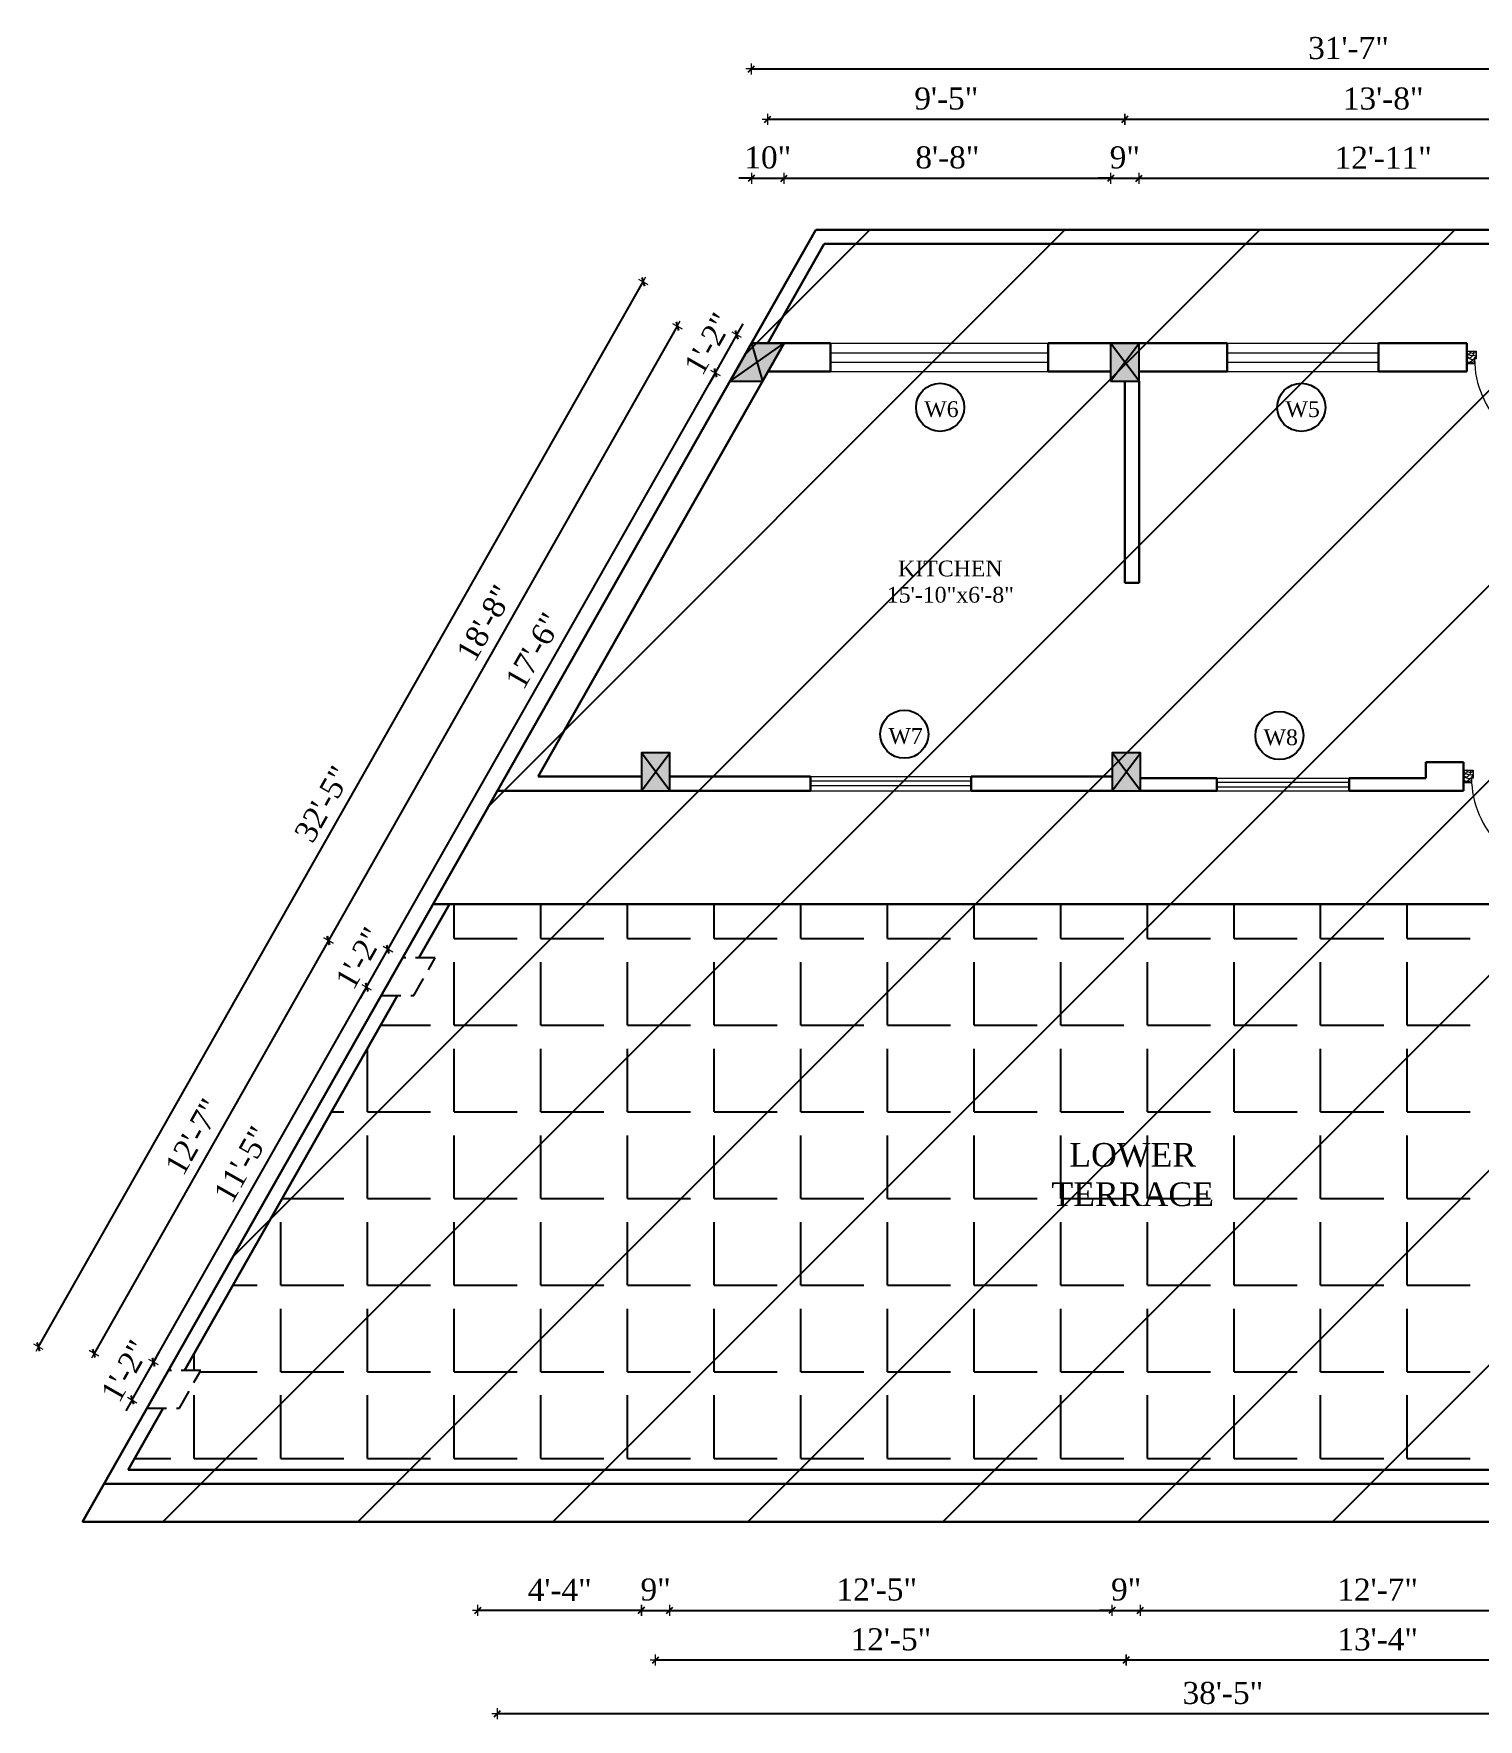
# Model space of a CAD drawing. Header units: inches. Extents: x 4069 to 291496, y -47643 to 12535.
# Drawn here: x 112208 to 112666, y -27118 to -26583 of the extents above; entities that cross this region are included whole.
import ezdxf

# ---------------------------------------------------------------- set-up
doc = ezdxf.new("R2010")
doc.units = ezdxf.units.IN
doc.header["$LTSCALE"] = 5
doc.header["$MEASUREMENT"] = 0
doc.linetypes.add('HIDDEN', pattern=[0.375, 0.25, -0.125])
for name, color, linetype, lineweight in [('A-WALL', 7, 'Continuous', 9), ('Dimension', 7, 'Continuous', 18), ('DOOR', 62, 'Continuous', 0), ('Dw', 2, 'Continuous', 18)]:
    doc.layers.add(name, color=color, linetype=linetype, lineweight=lineweight)
doc.layers.add('dim line', color=7, linetype='Continuous', lineweight=15, true_color=0xfab2b2)
doc.layers.add('TEXT', color=6, linetype='Continuous')
doc.layers.add('WALL', color=7, linetype='Continuous')
doc.styles.add('ordinary', font='times.ttf')
doc.dimstyles.new('Copy of 96', dxfattribs={"dimtxt": 7, "dimasz": 4, "dimexe": 0.5, "dimexo": 0.5, "dimgap": 3, "dimtad": 1, "dimdec": 1, "dimzin": 11, "dimdsep": 46, "dimlunit": 4, "dimtxsty": 'ordinary', "dimblk": 'OBLIQUE', "dimcen": 0.09, "dimse1": 1, "dimse2": 1, "dimclrt": 6, "dimazin": 0, "dimtfac": 1, "dimtdec": 1, "dimtix": 1, "dimtmove": 2, "dimatfit": 3, "dimldrblk": 'leader', "dimfxl": 0.5, "dimfxlon": 1, "dimtolj": 1, "dimtzin": 0, "dimarcsym": 0})

# ---------------------------------------------------------------- blocks, each defined once
blk = doc.blocks.new('c2a')
at = {"color": 1, "ltscale": 5}
for p, q in [((18091.63, 4625.76), (18084.82, 4613.76)), ((18101.98, 4625.76), (18091.63, 4625.76)), ((18095.17, 4613.76), (18101.98, 4625.76)), ((18084.82, 4613.76), (18095.17, 4613.76))]:
    blk.add_line(p, q, dxfattribs=at)
blk = doc.blocks.new('A$C27B36B59')
at = {"layer": 'DOOR'}
for p, q in [((0, 4), (0, 0)), ((2.5, 4), (0, 4)), ((0, 0), (3, 0)), ((2.5, 2.5), (2.5, 4)), ((3, 2.5), (2.5, 2.5)), ((3, 0), (3, 2.5))]:
    blk.add_line(p, q, dxfattribs=at)
for centre, radius, start, end in [((-1.4, -0.54), 4.75, 22.1411, 72.838), ((1.34, 2.09), 1.64, 45.138, 144.8948), ((2.21, 0.3), 2.49, 83.3149, 152.658), ((0.13, 0.37), 2.05, 349.4875, 93.6805), ((1.96, -0.47), 2.01, 58.7447, 166.495), ((-0.06, 0.32), 1.13, 343.542, 86.947), ((2.08, -0.4), 1.17, 38.2816, 160.1519)]:
    blk.add_arc(centre, radius, start, end, dxfattribs=at)
blk = doc.blocks.new('D2')
at = {"layer": 'DOOR'}
for p, q in [((74473.95, 24047.59), (74473.95, 24018.09)), ((74473.95, 24047.59), (74475.45, 24047.59)), ((74475.45, 24047.59), (74475.45, 24018.13))]:
    blk.add_line(p, q, dxfattribs=at)
blk.add_arc((74473.95, 24047.59), 29.5, 180, 272.9146, dxfattribs=at)
at = {"layer": 'DOOR', "xscale": -1, "rotation": 180}
blk.add_blockref('A$C27B36B59', (74441.95, 24050.09), dxfattribs=at)
at = {"layer": 'DOOR', "rotation": 180}
blk.add_blockref('A$C27B36B59', (74477.95, 24050.09), dxfattribs=at)
blk = doc.blocks.new('oblique')
at = {"color": 0, "lineweight": -2}
blk.add_line((0.25, 0.25), (-0.25, -0.25), dxfattribs=at)
at = {"layer": 'dim line', "lineweight": 9}
for p, q in [((-0.4375, 0), (0.4375, 0)), ((0, 0.4375), (0, -0.4375))]:
    blk.add_line(p, q, dxfattribs=at)
blk = doc.blocks.new('*D3106')
at = {"layer": 'A-WALL', "color": 0, "lineweight": -2, "ltscale": 50, "transparency": 16777216}
blk.add_line((112713.96, -27099.32), (112554.34, -27099.32), dxfattribs=at)
at = {"layer": 'Defpoints', "color": 0, "ltscale": 50, "transparency": 16777216}
for p in [(112554.34, -26823.39), (112713.96, -26823.39), (112554.34, -27099.32)]:
    blk.add_point(p, dxfattribs=at)
at = {"layer": 'A-WALL', "color": 0, "lineweight": -2, "ltscale": 50, "transparency": 16777216, "xscale": 4, "yscale": 4, "zscale": 4, "rotation": 180}
blk.add_blockref('oblique', (112554.34, -27099.32), dxfattribs=at)
at = {"layer": 'A-WALL', "color": 0, "lineweight": -2, "ltscale": 50, "transparency": 16777216, "xscale": 4, "yscale": 4, "zscale": 4}
blk.add_blockref('oblique', (112713.96, -27099.32), dxfattribs=at)
at = {"layer": 'A-WALL', "color": 6, "ltscale": 50, "transparency": 16777216, "insert": (112634.15, -27092.76), "char_height": 7, "attachment_point": 5, "style": 'ordinary'}
blk.add_mtext('\\A1;13\'-4"', dxfattribs=at)
blk = doc.blocks.new('_OBLIQUE')
at = {"color": 0, "linetype": 'ByBlock'}
blk.add_line((-0.5, -0.5), (0.5, 0.5), dxfattribs=at)
blk = doc.blocks.new('leader')
at = {"layer": 'Dimension'}
for p, q in [((0, -4.33), (0, 4.33)), ((-4.42, 0), (4.42, 0))]:
    blk.add_line(p, q, dxfattribs=at)
blk = doc.blocks.new('*D3107')
at = {"layer": 'A-WALL', "color": 0, "lineweight": -2, "ltscale": 50, "transparency": 16777216}
blk.add_line((112554.34, -27099.32), (112404.99, -27099.32), dxfattribs=at)
at = {"layer": 'Defpoints', "color": 0, "ltscale": 50, "transparency": 16777216}
for p in [(112404.99, -26823.39), (112554.34, -26823.39), (112404.99, -27099.32)]:
    blk.add_point(p, dxfattribs=at)
at = {"layer": 'A-WALL', "color": 0, "lineweight": -2, "ltscale": 50, "transparency": 16777216, "xscale": 4, "yscale": 4, "zscale": 4, "rotation": 180}
blk.add_blockref('oblique', (112404.99, -27099.32), dxfattribs=at)
at = {"layer": 'A-WALL', "color": 0, "lineweight": -2, "ltscale": 50, "transparency": 16777216, "xscale": 4, "yscale": 4, "zscale": 4}
blk.add_blockref('oblique', (112554.34, -27099.32), dxfattribs=at)
at = {"layer": 'A-WALL', "color": 6, "ltscale": 50, "transparency": 16777216, "insert": (112479.67, -27092.76), "char_height": 7, "attachment_point": 5, "style": 'ordinary'}
blk.add_mtext('\\A1;12\'-5"', dxfattribs=at)
blk = doc.blocks.new('*D3108')
at = {"layer": 'A-WALL', "color": 0, "lineweight": -2, "ltscale": 50, "transparency": 16777216}
blk.add_line((112815.29, -27116.34), (112354.78, -27116.34), dxfattribs=at)
at = {"layer": 'Defpoints', "color": 0, "ltscale": 50, "transparency": 16777216}
for p in [(112354.78, -26823.39), (112815.29, -26823.39), (112354.78, -27116.34)]:
    blk.add_point(p, dxfattribs=at)
at = {"layer": 'A-WALL', "color": 0, "lineweight": -2, "ltscale": 50, "transparency": 16777216, "xscale": 4, "yscale": 4, "zscale": 4, "rotation": 180}
blk.add_blockref('oblique', (112354.78, -27116.34), dxfattribs=at)
at = {"layer": 'A-WALL', "color": 0, "lineweight": -2, "ltscale": 50, "transparency": 16777216, "xscale": 4, "yscale": 4, "zscale": 4}
blk.add_blockref('oblique', (112815.29, -27116.34), dxfattribs=at)
at = {"layer": 'A-WALL', "color": 6, "ltscale": 50, "transparency": 16777216, "insert": (112585.03, -27109.78), "char_height": 7, "attachment_point": 5, "style": 'ordinary'}
blk.add_mtext('\\A1;38\'-5"', dxfattribs=at)
blk = doc.blocks.new('*D3109')
at = {"layer": 'A-WALL', "color": 0, "lineweight": -2, "ltscale": 50, "transparency": 16777216}
for p, q in [((112245.66, -27004.75), (112247.64, -27001.28)), ((112238.85, -27016.75), (112245.66, -27004.75)), ((112238.85, -27016.75), (112236.87, -27020.23))]:
    blk.add_line(p, q, dxfattribs=at)
at = {"layer": 'Defpoints', "color": 0, "ltscale": 50, "transparency": 16777216}
for p in [(112245.66, -27004.75), (112250.31, -27007.39), (112243.49, -27019.39)]:
    blk.add_point(p, dxfattribs=at)
at = {"layer": 'A-WALL', "color": 0, "lineweight": -2, "ltscale": 50, "transparency": 16777216, "xscale": 4, "yscale": 4, "zscale": 4}
for p, rotation in [((112245.66, -27004.75), 240.4114854942653), ((112238.85, -27016.75), 60.41148549426527)]:
    blk.add_blockref('oblique', p, dxfattribs=dict(at, rotation=rotation))
at = {"layer": 'A-WALL', "color": 6, "ltscale": 50, "transparency": 16777216, "insert": (112236.6, -27007.54), "char_height": 7, "attachment_point": 5, "rotation": 60.4115, "style": 'ordinary'}
blk.add_mtext('\\A1;1\'-2"', dxfattribs=at)
blk = doc.blocks.new('*D3110')
at = {"layer": 'A-WALL', "color": 0, "lineweight": -2, "ltscale": 50, "transparency": 16777216}
blk.add_line((112245.66, -27004.75), (112313.23, -26885.75), dxfattribs=at)
at = {"layer": 'Defpoints', "color": 0, "ltscale": 50, "transparency": 16777216}
for p in [(112313.23, -26885.75), (112317.88, -26888.39), (112250.31, -27007.39)]:
    blk.add_point(p, dxfattribs=at)
at = {"layer": 'A-WALL', "color": 0, "lineweight": -2, "ltscale": 50, "transparency": 16777216, "xscale": 4, "yscale": 4, "zscale": 4}
for p, rotation in [((112313.23, -26885.75), 60.4114854945245), ((112245.66, -27004.75), 240.4114854945245)]:
    blk.add_blockref('oblique', p, dxfattribs=dict(at, rotation=rotation))
at = {"layer": 'A-WALL', "color": 6, "ltscale": 50, "transparency": 16777216, "insert": (112273.74, -26942.01), "char_height": 7, "attachment_point": 5, "rotation": 60.4115, "style": 'ordinary'}
blk.add_mtext('\\A1;11\'-5"', dxfattribs=at)
blk = doc.blocks.new('*D3111')
at = {"layer": 'A-WALL', "color": 0, "lineweight": -2, "ltscale": 50, "transparency": 16777216}
for p, q in [((112313.23, -26885.75), (112320.04, -26873.75)), ((112320.04, -26873.75), (112322.02, -26870.28)), ((112313.23, -26885.75), (112311.26, -26889.23))]:
    blk.add_line(p, q, dxfattribs=at)
at = {"layer": 'Defpoints', "color": 0, "ltscale": 50, "transparency": 16777216}
for p in [(112320.04, -26873.75), (112324.69, -26876.39), (112317.88, -26888.39)]:
    blk.add_point(p, dxfattribs=at)
at = {"layer": 'A-WALL', "color": 0, "lineweight": -2, "ltscale": 50, "transparency": 16777216, "xscale": 4, "yscale": 4, "zscale": 4}
for p, rotation in [((112320.04, -26873.75), 240.4114854945245), ((112313.23, -26885.75), 60.4114854945245)]:
    blk.add_blockref('oblique', p, dxfattribs=dict(at, rotation=rotation))
at = {"layer": 'A-WALL', "color": 6, "ltscale": 50, "transparency": 16777216, "insert": (112310.98, -26876.54), "char_height": 7, "attachment_point": 5, "rotation": 60.4115, "style": 'ordinary'}
blk.add_mtext('\\A1;1\'-2"', dxfattribs=at)
blk = doc.blocks.new('*D3112')
at = {"layer": 'A-WALL', "color": 0, "lineweight": -2, "ltscale": 50, "transparency": 16777216}
blk.add_line((112320.04, -26873.75), (112423.95, -26690.75), dxfattribs=at)
at = {"layer": 'Defpoints', "color": 0, "ltscale": 50, "transparency": 16777216}
for p in [(112423.95, -26690.75), (112428.6, -26693.39), (112324.69, -26876.39)]:
    blk.add_point(p, dxfattribs=at)
at = {"layer": 'A-WALL', "color": 0, "lineweight": -2, "ltscale": 50, "transparency": 16777216, "xscale": 4, "yscale": 4, "zscale": 4}
for p, rotation in [((112423.95, -26690.75), 60.4114854945245), ((112320.04, -26873.75), 240.4114854945245)]:
    blk.add_blockref('oblique', p, dxfattribs=dict(at, rotation=rotation))
at = {"layer": 'A-WALL', "color": 6, "ltscale": 50, "transparency": 16777216, "insert": (112366.29, -26779.01), "char_height": 7, "attachment_point": 5, "rotation": 60.4115, "style": 'ordinary'}
blk.add_mtext('\\A1;17\'-6"', dxfattribs=at)
blk = doc.blocks.new('*D3113')
at = {"layer": 'A-WALL', "color": 0, "lineweight": -2, "ltscale": 50, "transparency": 16777216}
for p, q in [((112430.77, -26678.75), (112432.74, -26675.28)), ((112423.95, -26690.75), (112430.77, -26678.75)), ((112423.95, -26690.75), (112421.98, -26694.23))]:
    blk.add_line(p, q, dxfattribs=at)
at = {"layer": 'Defpoints', "color": 0, "ltscale": 50, "transparency": 16777216}
for p in [(112430.77, -26678.75), (112435.41, -26681.39), (112428.6, -26693.39)]:
    blk.add_point(p, dxfattribs=at)
at = {"layer": 'A-WALL', "color": 0, "lineweight": -2, "ltscale": 50, "transparency": 16777216, "xscale": 4, "yscale": 4, "zscale": 4}
for p, rotation in [((112430.77, -26678.75), 240.4114854945245), ((112423.95, -26690.75), 60.4114854945245)]:
    blk.add_blockref('oblique', p, dxfattribs=dict(at, rotation=rotation))
at = {"layer": 'A-WALL', "color": 6, "ltscale": 50, "transparency": 16777216, "insert": (112421.71, -26681.54), "char_height": 7, "attachment_point": 5, "rotation": 60.4115, "style": 'ordinary'}
blk.add_mtext('\\A1;1\'-2"', dxfattribs=at)
blk = doc.blocks.new('*D3114')
at = {"layer": 'A-WALL', "color": 0, "lineweight": -2, "ltscale": 50, "transparency": 16777216}
blk.add_line((112411.87, -26675.96), (112301.15, -26870.96), dxfattribs=at)
at = {"layer": 'Defpoints', "color": 0, "ltscale": 50, "transparency": 16777216}
for p in [(112432.01, -26687.39), (112301.15, -26870.96), (112321.28, -26882.39)]:
    blk.add_point(p, dxfattribs=at)
at = {"layer": 'A-WALL', "color": 0, "lineweight": -2, "ltscale": 50, "transparency": 16777216, "xscale": 4, "yscale": 4, "zscale": 4}
for p, rotation in [((112411.87, -26675.96), 60.41148549427022), ((112301.15, -26870.96), 240.4114854942702)]:
    blk.add_blockref('oblique', p, dxfattribs=dict(at, rotation=rotation))
at = {"layer": 'A-WALL', "color": 6, "ltscale": 50, "transparency": 16777216, "insert": (112350.81, -26770.22), "char_height": 7, "attachment_point": 5, "rotation": 60.4115, "style": 'ordinary'}
blk.add_mtext('\\A1;18\'-8"', dxfattribs=at)
blk = doc.blocks.new('*D3115')
at = {"layer": 'A-WALL', "color": 0, "lineweight": -2, "ltscale": 50, "transparency": 16777216}
blk.add_line((112301.15, -26870.96), (112226.77, -27001.96), dxfattribs=at)
at = {"layer": 'Defpoints', "color": 0, "ltscale": 50, "transparency": 16777216}
for p in [(112321.28, -26882.39), (112226.77, -27001.96), (112246.9, -27013.39)]:
    blk.add_point(p, dxfattribs=at)
at = {"layer": 'A-WALL', "color": 0, "lineweight": -2, "ltscale": 50, "transparency": 16777216, "xscale": 4, "yscale": 4, "zscale": 4}
for p, rotation in [((112301.15, -26870.96), 60.4114854945245), ((112226.77, -27001.96), 240.4114854945245)]:
    blk.add_blockref('oblique', p, dxfattribs=dict(at, rotation=rotation))
at = {"layer": 'A-WALL', "color": 6, "ltscale": 50, "transparency": 16777216, "insert": (112258.24, -26933.22), "char_height": 7, "attachment_point": 5, "rotation": 60.4115, "style": 'ordinary'}
blk.add_mtext('\\A1;12\'-7"', dxfattribs=at)
blk = doc.blocks.new('*D3116')
at = {"layer": 'A-WALL', "color": 0, "lineweight": -2, "ltscale": 50, "transparency": 16777216}
blk.add_line((112209.12, -26999.87), (112401.04, -26661.87), dxfattribs=at)
at = {"layer": 'Defpoints', "color": 0, "ltscale": 50, "transparency": 16777216}
for p in [(112401.04, -26661.87), (112435.41, -26681.39), (112243.49, -27019.39)]:
    blk.add_point(p, dxfattribs=at)
at = {"layer": 'A-WALL', "color": 0, "lineweight": -2, "ltscale": 50, "transparency": 16777216, "xscale": 4, "yscale": 4, "zscale": 4}
for p, rotation in [((112401.04, -26661.87), 60.41148549426932), ((112209.12, -26999.87), 240.4114854942693)]:
    blk.add_blockref('oblique', p, dxfattribs=dict(at, rotation=rotation))
at = {"layer": 'A-WALL', "color": 6, "ltscale": 50, "transparency": 16777216, "insert": (112299.37, -26827.63), "char_height": 7, "attachment_point": 5, "rotation": 60.4115, "style": 'ordinary'}
blk.add_mtext('\\A1;32\'-5"', dxfattribs=at)
blk = doc.blocks.new('*D3117')
at = {"layer": 'A-WALL', "color": 0, "lineweight": -2, "ltscale": 50, "transparency": 16777216}
for p, q in [((112435.41, -26629.02), (112431.41, -26629.02)), ((112435.41, -26629.02), (112445.76, -26629.02)), ((112445.76, -26629.02), (112449.76, -26629.02))]:
    blk.add_line(p, q, dxfattribs=at)
at = {"layer": 'Defpoints', "color": 0, "ltscale": 50, "transparency": 16777216}
for p in [(112445.76, -26629.02), (112435.41, -26681.39), (112445.76, -26681.39)]:
    blk.add_point(p, dxfattribs=at)
at = {"layer": 'A-WALL', "color": 0, "lineweight": -2, "ltscale": 50, "transparency": 16777216, "xscale": 4, "yscale": 4, "zscale": 4}
blk.add_blockref('oblique', (112435.41, -26629.02), dxfattribs=at)
at = {"layer": 'A-WALL', "color": 0, "lineweight": -2, "ltscale": 50, "transparency": 16777216, "xscale": 4, "yscale": 4, "zscale": 4, "rotation": 180}
blk.add_blockref('oblique', (112445.76, -26629.02), dxfattribs=at)
at = {"layer": 'A-WALL', "color": 6, "ltscale": 50, "transparency": 16777216, "insert": (112440.59, -26622.46), "char_height": 7, "attachment_point": 5, "style": 'ordinary'}
blk.add_mtext('\\A1;10"', dxfattribs=at)
blk = doc.blocks.new('*D3118')
at = {"layer": 'A-WALL', "color": 0, "lineweight": -2, "ltscale": 50, "transparency": 16777216}
blk.add_line((112445.76, -26629.02), (112549.41, -26629.02), dxfattribs=at)
at = {"layer": 'Defpoints', "color": 0, "ltscale": 50, "transparency": 16777216}
for p in [(112549.41, -26629.02), (112445.76, -26681.39), (112549.41, -26681.39)]:
    blk.add_point(p, dxfattribs=at)
at = {"layer": 'A-WALL', "color": 0, "lineweight": -2, "ltscale": 50, "transparency": 16777216, "xscale": 4, "yscale": 4, "zscale": 4, "rotation": 180}
blk.add_blockref('oblique', (112445.76, -26629.02), dxfattribs=at)
at = {"layer": 'A-WALL', "color": 0, "lineweight": -2, "ltscale": 50, "transparency": 16777216, "xscale": 4, "yscale": 4, "zscale": 4}
blk.add_blockref('oblique', (112549.41, -26629.02), dxfattribs=at)
at = {"layer": 'A-WALL', "color": 6, "ltscale": 50, "transparency": 16777216, "insert": (112497.59, -26622.46), "char_height": 7, "attachment_point": 5, "style": 'ordinary'}
blk.add_mtext('\\A1;8\'-8"', dxfattribs=at)
blk = doc.blocks.new('*D3119')
at = {"layer": 'A-WALL', "color": 0, "lineweight": -2, "ltscale": 50, "transparency": 16777216}
for p, q in [((112549.41, -26629.02), (112545.41, -26629.02)), ((112549.41, -26629.02), (112558.41, -26629.02)), ((112558.41, -26629.02), (112562.41, -26629.02))]:
    blk.add_line(p, q, dxfattribs=at)
at = {"layer": 'Defpoints', "color": 0, "ltscale": 50, "transparency": 16777216}
for p in [(112558.41, -26629.02), (112549.41, -26681.39), (112558.41, -26681.39)]:
    blk.add_point(p, dxfattribs=at)
at = {"layer": 'A-WALL', "color": 0, "lineweight": -2, "ltscale": 50, "transparency": 16777216, "xscale": 4, "yscale": 4, "zscale": 4}
blk.add_blockref('oblique', (112549.41, -26629.02), dxfattribs=at)
at = {"layer": 'A-WALL', "color": 0, "lineweight": -2, "ltscale": 50, "transparency": 16777216, "xscale": 4, "yscale": 4, "zscale": 4, "rotation": 180}
blk.add_blockref('oblique', (112558.41, -26629.02), dxfattribs=at)
at = {"layer": 'A-WALL', "color": 6, "ltscale": 50, "transparency": 16777216, "insert": (112553.91, -26622.45), "char_height": 7, "attachment_point": 5, "style": 'ordinary'}
blk.add_mtext('\\A1;9"', dxfattribs=at)
blk = doc.blocks.new('*D3120')
at = {"layer": 'A-WALL', "color": 0, "lineweight": -2, "ltscale": 50, "transparency": 16777216}
blk.add_line((112558.41, -26629.02), (112713.41, -26629.02), dxfattribs=at)
at = {"layer": 'Defpoints', "color": 0, "ltscale": 50, "transparency": 16777216}
for p in [(112713.41, -26629.02), (112558.41, -26681.39), (112713.41, -26681.39)]:
    blk.add_point(p, dxfattribs=at)
at = {"layer": 'A-WALL', "color": 0, "lineweight": -2, "ltscale": 50, "transparency": 16777216, "xscale": 4, "yscale": 4, "zscale": 4, "rotation": 180}
blk.add_blockref('oblique', (112558.41, -26629.02), dxfattribs=at)
at = {"layer": 'A-WALL', "color": 0, "lineweight": -2, "ltscale": 50, "transparency": 16777216, "xscale": 4, "yscale": 4, "zscale": 4}
blk.add_blockref('oblique', (112713.41, -26629.02), dxfattribs=at)
at = {"layer": 'A-WALL', "color": 6, "ltscale": 50, "transparency": 16777216, "insert": (112635.91, -26622.52), "char_height": 7, "attachment_point": 5, "style": 'ordinary'}
blk.add_mtext('\\A1;12\'-11"', dxfattribs=at)
blk = doc.blocks.new('*D3125')
at = {"layer": 'A-WALL', "color": 0, "lineweight": -2, "ltscale": 50, "transparency": 16777216}
blk.add_line((112717.91, -26610.34), (112553.91, -26610.34), dxfattribs=at)
at = {"layer": 'Defpoints', "color": 0, "ltscale": 50, "transparency": 16777216}
for p in [(112553.91, -26610.34), (112553.91, -26681.39), (112717.91, -26681.39)]:
    blk.add_point(p, dxfattribs=at)
at = {"layer": 'A-WALL', "color": 0, "lineweight": -2, "ltscale": 50, "transparency": 16777216, "xscale": 4, "yscale": 4, "zscale": 4, "rotation": 180}
blk.add_blockref('oblique', (112553.91, -26610.34), dxfattribs=at)
at = {"layer": 'A-WALL', "color": 0, "lineweight": -2, "ltscale": 50, "transparency": 16777216, "xscale": 4, "yscale": 4, "zscale": 4}
blk.add_blockref('oblique', (112717.91, -26610.34), dxfattribs=at)
at = {"layer": 'A-WALL', "color": 6, "ltscale": 50, "transparency": 16777216, "insert": (112635.91, -26603.78), "char_height": 7, "attachment_point": 5, "style": 'ordinary'}
blk.add_mtext('\\A1;13\'-8"', dxfattribs=at)
blk = doc.blocks.new('*D3126')
at = {"layer": 'A-WALL', "color": 0, "lineweight": -2, "ltscale": 50, "transparency": 16777216}
blk.add_line((112553.91, -26610.34), (112440.59, -26610.34), dxfattribs=at)
at = {"layer": 'Defpoints', "color": 0, "ltscale": 50, "transparency": 16777216}
for p in [(112440.59, -26610.34), (112440.59, -26681.39), (112553.91, -26681.39)]:
    blk.add_point(p, dxfattribs=at)
at = {"layer": 'A-WALL', "color": 0, "lineweight": -2, "ltscale": 50, "transparency": 16777216, "xscale": 4, "yscale": 4, "zscale": 4, "rotation": 180}
blk.add_blockref('oblique', (112440.59, -26610.34), dxfattribs=at)
at = {"layer": 'A-WALL', "color": 0, "lineweight": -2, "ltscale": 50, "transparency": 16777216, "xscale": 4, "yscale": 4, "zscale": 4}
blk.add_blockref('oblique', (112553.91, -26610.34), dxfattribs=at)
at = {"layer": 'A-WALL', "color": 6, "ltscale": 50, "transparency": 16777216, "insert": (112497.25, -26603.77), "char_height": 7, "attachment_point": 5, "style": 'ordinary'}
blk.add_mtext('\\A1;9\'-5"', dxfattribs=at)
blk = doc.blocks.new('*D3127')
at = {"layer": 'A-WALL', "color": 0, "lineweight": -2, "ltscale": 50, "transparency": 16777216}
blk.add_line((112435.41, -26594.33), (112814.41, -26594.33), dxfattribs=at)
at = {"layer": 'Defpoints', "color": 0, "ltscale": 50, "transparency": 16777216}
for p in [(112814.41, -26594.33), (112435.41, -26681.39), (112814.41, -26681.39)]:
    blk.add_point(p, dxfattribs=at)
at = {"layer": 'A-WALL', "color": 0, "lineweight": -2, "ltscale": 50, "transparency": 16777216, "xscale": 4, "yscale": 4, "zscale": 4, "rotation": 180}
blk.add_blockref('oblique', (112435.41, -26594.33), dxfattribs=at)
at = {"layer": 'A-WALL', "color": 0, "lineweight": -2, "ltscale": 50, "transparency": 16777216, "xscale": 4, "yscale": 4, "zscale": 4}
blk.add_blockref('oblique', (112814.41, -26594.33), dxfattribs=at)
at = {"layer": 'A-WALL', "color": 6, "ltscale": 50, "transparency": 16777216, "insert": (112624.91, -26587.75), "char_height": 7, "attachment_point": 5, "style": 'ordinary'}
blk.add_mtext('\\A1;31\'-7"', dxfattribs=at)
blk = doc.blocks.new('*D3128')
at = {"layer": 'A-WALL', "color": 0, "lineweight": -2, "ltscale": 50, "transparency": 16777216}
for p, q in [((112400.49, -27083.52), (112396.49, -27083.52)), ((112400.49, -27083.52), (112409.49, -27083.52)), ((112409.49, -27083.52), (112413.49, -27083.52))]:
    blk.add_line(p, q, dxfattribs=at)
at = {"layer": 'Defpoints', "color": 0, "ltscale": 50, "transparency": 16777216}
for p in [(112400.49, -26823.39), (112409.49, -26823.39), (112409.49, -27083.52)]:
    blk.add_point(p, dxfattribs=at)
at = {"layer": 'A-WALL', "color": 0, "lineweight": -2, "ltscale": 50, "transparency": 16777216, "xscale": 4, "yscale": 4, "zscale": 4}
blk.add_blockref('oblique', (112400.49, -27083.52), dxfattribs=at)
at = {"layer": 'A-WALL', "color": 0, "lineweight": -2, "ltscale": 50, "transparency": 16777216, "xscale": 4, "yscale": 4, "zscale": 4, "rotation": 180}
blk.add_blockref('oblique', (112409.49, -27083.52), dxfattribs=at)
at = {"layer": 'A-WALL', "color": 6, "ltscale": 50, "transparency": 16777216, "insert": (112404.99, -27076.95), "char_height": 7, "attachment_point": 5, "style": 'ordinary'}
blk.add_mtext('\\A1;9"', dxfattribs=at)
blk = doc.blocks.new('*D3207')
at = {"layer": 'A-WALL', "color": 0, "lineweight": -2, "ltscale": 50, "transparency": 16777216}
blk.add_line((112400.49, -27083.52), (112549.84, -27083.52), dxfattribs=at)
at = {"layer": 'Defpoints', "color": 0, "ltscale": 50, "transparency": 16777216}
for p in [(112400.49, -26823.39), (112549.84, -26823.39), (112549.84, -27083.52)]:
    blk.add_point(p, dxfattribs=at)
at = {"layer": 'A-WALL', "color": 0, "lineweight": -2, "ltscale": 50, "transparency": 16777216, "xscale": 4, "yscale": 4, "zscale": 4, "rotation": 180}
blk.add_blockref('oblique', (112400.49, -27083.52), dxfattribs=at)
at = {"layer": 'A-WALL', "color": 0, "lineweight": -2, "ltscale": 50, "transparency": 16777216, "xscale": 4, "yscale": 4, "zscale": 4}
blk.add_blockref('oblique', (112549.84, -27083.52), dxfattribs=at)
at = {"layer": 'A-WALL', "color": 6, "ltscale": 50, "transparency": 16777216, "insert": (112475.17, -27076.96), "char_height": 7, "attachment_point": 5, "style": 'ordinary'}
blk.add_mtext('\\A1;12\'-5"', dxfattribs=at)
blk = doc.blocks.new('*D3208')
at = {"layer": 'A-WALL', "color": 0, "lineweight": -2, "ltscale": 50, "transparency": 16777216}
for p, q in [((112549.84, -27083.52), (112545.84, -27083.52)), ((112549.84, -27083.52), (112558.84, -27083.52)), ((112558.84, -27083.52), (112562.84, -27083.52))]:
    blk.add_line(p, q, dxfattribs=at)
at = {"layer": 'Defpoints', "color": 0, "ltscale": 50, "transparency": 16777216}
for p in [(112549.84, -26823.39), (112558.84, -26823.39), (112558.84, -27083.52)]:
    blk.add_point(p, dxfattribs=at)
at = {"layer": 'A-WALL', "color": 0, "lineweight": -2, "ltscale": 50, "transparency": 16777216, "xscale": 4, "yscale": 4, "zscale": 4}
blk.add_blockref('oblique', (112549.84, -27083.52), dxfattribs=at)
at = {"layer": 'A-WALL', "color": 0, "lineweight": -2, "ltscale": 50, "transparency": 16777216, "xscale": 4, "yscale": 4, "zscale": 4, "rotation": 180}
blk.add_blockref('oblique', (112558.84, -27083.52), dxfattribs=at)
at = {"layer": 'A-WALL', "color": 6, "ltscale": 50, "transparency": 16777216, "insert": (112554.34, -27076.95), "char_height": 7, "attachment_point": 5, "style": 'ordinary'}
blk.add_mtext('\\A1;9"', dxfattribs=at)
blk = doc.blocks.new('*D3209')
at = {"layer": 'A-WALL', "color": 0, "lineweight": -2, "ltscale": 50, "transparency": 16777216}
blk.add_line((112558.84, -27083.52), (112709.46, -27083.52), dxfattribs=at)
at = {"layer": 'Defpoints', "color": 0, "ltscale": 50, "transparency": 16777216}
for p in [(112558.84, -26823.39), (112709.46, -26823.39), (112709.46, -27083.52)]:
    blk.add_point(p, dxfattribs=at)
at = {"layer": 'A-WALL', "color": 0, "lineweight": -2, "ltscale": 50, "transparency": 16777216, "xscale": 4, "yscale": 4, "zscale": 4, "rotation": 180}
blk.add_blockref('oblique', (112558.84, -27083.52), dxfattribs=at)
at = {"layer": 'A-WALL', "color": 0, "lineweight": -2, "ltscale": 50, "transparency": 16777216, "xscale": 4, "yscale": 4, "zscale": 4}
blk.add_blockref('oblique', (112709.46, -27083.52), dxfattribs=at)
at = {"layer": 'A-WALL', "color": 6, "ltscale": 50, "transparency": 16777216, "insert": (112634.15, -27076.95), "char_height": 7, "attachment_point": 5, "style": 'ordinary'}
blk.add_mtext('\\A1;12\'-7"', dxfattribs=at)
blk = doc.blocks.new('*D3142')
at = {"layer": 'A-WALL', "color": 0, "lineweight": -2, "ltscale": 50, "transparency": 16777216}
blk.add_line((112400.49, -27083.52), (112348.61, -27083.52), dxfattribs=at)
at = {"layer": 'Defpoints', "color": 0, "ltscale": 50, "transparency": 16777216}
for p in [(112348.61, -26823.45), (112400.49, -26823.39), (112348.61, -27083.52)]:
    blk.add_point(p, dxfattribs=at)
at = {"layer": 'A-WALL', "color": 0, "lineweight": -2, "ltscale": 50, "transparency": 16777216, "xscale": 4, "yscale": 4, "zscale": 4, "rotation": 180}
blk.add_blockref('oblique', (112348.61, -27083.52), dxfattribs=at)
at = {"layer": 'A-WALL', "color": 0, "lineweight": -2, "ltscale": 50, "transparency": 16777216, "xscale": 4, "yscale": 4, "zscale": 4}
blk.add_blockref('oblique', (112400.49, -27083.52), dxfattribs=at)
at = {"layer": 'A-WALL', "color": 6, "ltscale": 50, "transparency": 16777216, "insert": (112374.55, -27077.02), "char_height": 7, "attachment_point": 5, "style": 'ordinary'}
blk.add_mtext('\\A1;4\'-4"', dxfattribs=at)

msp = doc.modelspace()

# ---------------------------------------------------------------- hatches: boundary and pattern name
at = {"layer": 'WALL', "linetype": 'ByBlock', "ltscale": 5, "true_color": 0xf8991e}
h = msp.add_hatch(dxfattribs=at)
h.set_pattern_fill('ANSI31', color=30, scale=350)
h.set_pattern_definition([(45, (104858.308, -23741.887), (-30.93592, 30.93592), [])])
h.paths.add_polyline_path([(112223.05046, -27055.39117), (112455.85418, -26645.39117), (112814.30217, -26645.39117), (112815.90131, -26923.39117), (112864.49176, -26923.39117), (112864.49176, -27013.39117), (112816.49176, -27013.39117), (112816.71318, -27055.39117)])
h = msp.add_hatch(color=30, dxfattribs=at)
h.dxf.hatch_style = 1
h.paths.add_polyline_path([(112437.18082, -26687.39117), (112438.94877, -26693.39117), (112445.76253, -26681.39117)])
h.paths.add_polyline_path([(112437.18082, -26687.39117), (112445.76253, -26681.39117), (112435.41288, -26681.39117)])
h.paths.add_polyline_path([(112435.41288, -26681.39117), (112428.59911, -26693.39117), (112437.18082, -26687.39117)])
h.paths.add_polyline_path([(112437.18082, -26687.39117), (112428.59911, -26693.39117), (112438.94877, -26693.39117)])
h = msp.add_hatch(color=30, dxfattribs=at)
h.dxf.hatch_style = 1
h.paths.add_polyline_path([(112553.91279, -26687.39117), (112549.41279, -26693.39117), (112558.41279, -26693.39117)])
h.paths.add_polyline_path([(112558.41279, -26693.39117), (112558.41279, -26681.39117), (112553.91279, -26687.39117)])
h.paths.add_polyline_path([(112553.91279, -26687.39117), (112558.41279, -26681.39117), (112549.41279, -26681.39117)])
h.paths.add_polyline_path([(112549.41279, -26681.39117), (112549.41279, -26693.39117), (112553.91279, -26687.39117)])
h = msp.add_hatch(color=30, dxfattribs=at)
h.dxf.hatch_style = 1
h.paths.add_polyline_path([(112404.99168, -26817.39117), (112400.49168, -26823.39117), (112409.49168, -26823.39117)])
h.paths.add_polyline_path([(112409.49168, -26823.39117), (112409.49168, -26811.39117), (112404.99168, -26817.39117)])
h.paths.add_polyline_path([(112404.99168, -26817.39117), (112409.49168, -26811.39117), (112400.49168, -26811.39117)])
h.paths.add_polyline_path([(112400.49168, -26811.39117), (112400.49168, -26823.39117), (112404.99168, -26817.39117)])
h = msp.add_hatch(color=30, dxfattribs=at)
h.dxf.hatch_style = 1
h.paths.add_polyline_path([(112554.34302, -26817.39117), (112549.84302, -26823.39117), (112558.84302, -26823.39117)])
h.paths.add_polyline_path([(112558.84302, -26823.39117), (112558.84302, -26811.39117), (112554.34302, -26817.39117)])
h.paths.add_polyline_path([(112554.34302, -26817.39117), (112558.84302, -26811.39117), (112549.84302, -26811.39117)])
h.paths.add_polyline_path([(112549.84302, -26811.39117), (112549.84302, -26823.39117), (112554.34302, -26817.39117)])
h = msp.add_hatch(dxfattribs=at)
h.set_pattern_fill('ANGLE', color=30, scale=100)
h.set_pattern_definition([(0, (99471.05, -25935.3), (0, 27.5), [20, -7.5]), (90, (99471.05, -25935.3), (-27.5, 2e-15), [20, -7.5])])
h.paths.add_polyline_path([(112812.11161, -27038.89117), (112811.99168, -27019.39117), (112807.49159, -27019.39117), (112807.41779, -27007.39117), (112811.91787, -27007.39117), (112811.18596, -26888.39117), (112806.68587, -26888.39117), (112806.61206, -26876.39117), (112811.11215, -26876.39117), (112811.00759, -26859.39117), (112339.51682, -26859.39117), (112329.86399, -26876.39117), (112335.03882, -26876.39117), (112328.22505, -26888.39117), (112323.05022, -26888.39117), (112255.48036, -27007.39117), (112260.65519, -27007.39117), (112253.84142, -27019.39117), (112248.66659, -27019.39117), (112237.59422, -27038.89117)])
h.paths.add_polyline_path([(112529.56705, -26933.27253), (112583.17826, -26933.27289), (112583.1781, -26957.19052), (112529.56689, -26957.19015)], flags=24)

# ---------------------------------------------------------------- linework, layer by layer
at = {"color": 1, "ltscale": 5}
for p, q in [((112428.59911, -26693.39117), (112445.76253, -26681.39117)), ((112435.41288, -26681.39117), (112438.94877, -26693.39117)), ((112549.41279, -26693.39117), (112558.41279, -26681.39117)), ((112558.41279, -26693.39117), (112549.41279, -26681.39117)), ((112400.49168, -26823.39117), (112409.49168, -26811.39117)), ((112409.49168, -26823.39117), (112400.49168, -26811.39117)), ((112549.84302, -26823.39117), (112558.84302, -26811.39117)), ((112558.84302, -26823.39117), (112549.84302, -26811.39117))]:
    msp.add_line(p, q, dxfattribs=at)
at = {"layer": 'A-WALL', "lineweight": 30}
for p, q in [((112223.05046, -27055.39117), (112455.85418, -26645.39117)), ((112440.58771, -26681.39117), (112458.47384, -26649.89117)), ((112748.81592, -26645.39117), (112455.85418, -26645.39117)), ((112713.41279, -26649.89117), (112458.47384, -26649.89117)), ((112367.68812, -26818.89117), (112445.76253, -26681.39117)), ((112460.5325, -26681.39117), (112435.41288, -26681.39117)), ((112460.5325, -26690.39117), (112460.5325, -26681.39117)), ((112586.41279, -26681.39117), (112529.5325, -26681.39117)), ((112529.5325, -26690.39117), (112529.5325, -26681.39117)), ((112586.41279, -26690.39117), (112586.41279, -26681.39117)), ((112662.41279, -26681.39117), (112634.41279, -26681.39117)), ((112634.41279, -26690.39117), (112634.41279, -26681.39117)), ((112662.41279, -26690.39117), (112662.41279, -26681.39117)), ((112460.5325, -26690.39117), (112440.65221, -26690.39117)), ((112549.41279, -26690.39117), (112529.5325, -26690.39117)), ((112586.41279, -26690.39117), (112558.41279, -26690.39117)), ((112662.41279, -26690.39117), (112634.41279, -26690.39117)), ((112553.91279, -26693.39117), (112553.91279, -26757.39117)), ((112558.41279, -26693.39117), (112558.41279, -26757.39117)), ((112558.41279, -26757.39117), (112553.91279, -26757.39117)), ((112649.45652, -26814.39117), (112661.45652, -26814.39117)), ((112649.45652, -26814.39117), (112649.45652, -26819.39117)), ((112661.45652, -26814.39117), (112661.45652, -26823.39117)), ((112400.49168, -26818.89117), (112367.68812, -26818.89117)), ((112409.49168, -26818.89117), (112454.16735, -26818.89117)), ((112454.16735, -26823.39117), (112454.16735, -26818.89117)), ((112505.16735, -26818.89117), (112549.84302, -26818.89117)), ((112505.16735, -26823.39117), (112505.16735, -26818.89117)), ((112558.84302, -26819.39117), (112583.14977, -26819.39117)), ((112583.14977, -26819.39117), (112583.14977, -26823.39117)), ((112625.14977, -26819.39117), (112649.45652, -26819.39117)), ((112625.14977, -26819.39117), (112625.14977, -26823.39117)), ((112400.49168, -26823.39117), (112354.7833, -26823.39117)), ((112409.49168, -26823.39117), (112454.16735, -26823.39117)), ((112505.16735, -26823.39117), (112549.84302, -26823.39117)), ((112558.84302, -26823.39117), (112583.14977, -26823.39117)), ((112625.14977, -26823.39117), (112661.45652, -26823.39117)), ((112329.86399, -26876.39117), (112339.51682, -26859.39117)), ((112815.50767, -26859.39117), (112334.34199, -26859.39117)), ((112255.48036, -27007.39117), (112323.05022, -26888.39117)), ((112237.59422, -27038.89117), (112248.66659, -27019.39117)), ((112237.59422, -27038.89117), (112812.11161, -27038.89117)), ((112229.86423, -27043.39117), (112816.63938, -27043.39117)), ((112223.05046, -27055.39117), (112816.71318, -27055.39117))]:
    msp.add_line(p, q, dxfattribs=at)
at = {"layer": 'Dw', "color": 3}
for p, q in [((112460.5325, -26681.39117), (112529.5325, -26681.39117)), ((112586.41279, -26681.39117), (112634.41279, -26681.39117)), ((112460.5325, -26684.39117), (112529.5325, -26684.39117)), ((112460.5325, -26687.39117), (112529.5325, -26687.39117)), ((112586.41279, -26684.39117), (112634.41279, -26684.39117)), ((112586.41279, -26687.39117), (112634.41279, -26687.39117)), ((112460.5325, -26690.39117), (112529.5325, -26690.39117)), ((112586.41279, -26690.39117), (112634.41279, -26690.39117)), ((112454.16735, -26818.89117), (112505.16735, -26818.89117)), ((112454.16735, -26820.24096), (112505.16735, -26820.24096)), ((112583.14977, -26819.39117), (112625.14977, -26819.39117)), ((112583.14977, -26820.65709), (112625.14977, -26820.65709)), ((112454.16735, -26821.74096), (112505.16735, -26821.74096)), ((112454.16735, -26823.39117), (112505.16735, -26823.39117)), ((112583.14977, -26822.15709), (112625.14977, -26822.15709)), ((112583.14977, -26823.39117), (112625.14977, -26823.39117))]:
    msp.add_line(p, q, dxfattribs=at)
at = {"layer": 'TEXT'}
for centre in [(112495.28223, -26701.73995), (112609.93259, -26701.73995), (112483.91785, -26805.46888), (112602.97434, -26805.89068)]:
    msp.add_circle(centre, 7.64038, dxfattribs=at)
at = {"layer": 'WALL', "color": 2, "linetype": 'ByBlock', "ltscale": 5}
for points in [[(112428.59911, -26693.39117), (112438.94877, -26693.39117), (112445.76253, -26681.39117), (112435.41288, -26681.39117)], [(112549.41279, -26693.39117), (112558.41279, -26693.39117), (112558.41279, -26681.39117), (112549.41279, -26681.39117)], [(112400.49168, -26823.39117), (112409.49168, -26823.39117), (112409.49168, -26811.39117), (112400.49168, -26811.39117)], [(112549.84302, -26823.39117), (112558.84302, -26823.39117), (112558.84302, -26811.39117), (112549.84302, -26811.39117)]]:
    msp.add_lwpolyline(points, close=True, dxfattribs=at)
at = {"layer": 'WALL', "color": 2, "linetype": 'HIDDEN', "ltscale": 5}
for points in [[(112317.87539, -26888.39117), (112328.22505, -26888.39117), (112335.03882, -26876.39117), (112324.68916, -26876.39117)], [(112243.49176, -27019.39117), (112253.84142, -27019.39117), (112260.65519, -27007.39117), (112250.30553, -27007.39117)]]:
    msp.add_lwpolyline(points, close=True, dxfattribs=at)

# ---------------------------------------------------------------- block references
at = {"layer": 'WALL', "color": 2, "linetype": 'ByBlock', "ltscale": 5}
msp.add_blockref('c2a', (94343.77989, -31307.15035), dxfattribs=at)
at = {"layer": 'WALL', "color": 2, "linetype": 'ByBlock'}
for p in [(38220.46157, -50733.97909), (38219.50529, -50866.97909)]:
    msp.add_blockref('D2', p, dxfattribs=at)

# ---------------------------------------------------------------- texts
at = {"layer": 'TEXT', "style": 'ordinary'}
for s, p in [('W6', (112490.24924, -26704.80406)), ('W5', (112604.89959, -26704.80406)), ('W7', (112478.88486, -26808.533)), ('W8', (112597.94134, -26808.9548))]:
    msp.add_text(s, height=5, rotation=0.0003881, dxfattribs=at).set_placement(p)
at = {"layer": 'TEXT', "attachment_point": 8, "rotation": 359.9996119, "style": 'ordinary'}
for s, insert, char_height in [('KITCHEN\\P15\'-10"x6\'-8"', (112498.52898, -26763.78646), 5), ('LOWER\\PTERRACE', (112556.41284, -26955.31516), 7.5)]:
    msp.add_mtext_dynamic_manual_height_columns(s, width=101.5687276, gutter_width=1720.71691, heights=[0], dxfattribs=dict(at, insert=insert, char_height=char_height))

# ---------------------------------------------------------------- dimensions: what is measured, and where the dimension line sits
at = {"layer": 'A-WALL', "ltscale": 50}
for base, p1, p2, picture, middle in [((112814.41288, -26594.32534), (112435.41288, -26681.39117), (112814.41288, -26681.39117), '*D3127', (112624.91288, -26587.75469)), ((112440.58771, -26610.3424), (112553.91279, -26681.39117), (112440.58771, -26681.39117), '*D3126', (112497.25025, -26603.77174)), ((112553.91279, -26610.3424), (112717.91279, -26681.39117), (112553.91279, -26681.39117), '*D3125', (112635.91279, -26603.78184)), ((112348.60524, -27083.51802), (112400.49168, -26823.39117), (112348.60524, -26823.4529), '*D3142', (112374.54846, -27077.01802)), ((112354.7833, -27116.34389), (112815.28625, -26823.39117), (112354.7833, -26823.39117), '*D3108', (112585.03478, -27109.78333)), ((112409.49168, -27083.51802), (112400.49168, -26823.39117), (112409.49168, -26823.39117), '*D3128', (112404.99168, -27076.94736)), ((112549.84302, -27083.51802), (112400.49168, -26823.39117), (112549.84302, -26823.39117), '*D3207', (112475.16735, -27076.95746)), ((112404.99168, -27099.31868), (112554.34302, -26823.39117), (112404.99168, -26823.39117), '*D3107', (112479.66735, -27092.75812)), ((112558.84302, -27083.51802), (112549.84302, -26823.39117), (112558.84302, -26823.39117), '*D3208', (112554.34302, -27076.94736)), ((112554.34302, -27099.31868), (112713.95652, -26823.39117), (112554.34302, -26823.39117), '*D3106', (112634.14977, -27092.75812)), ((112709.45652, -27083.51802), (112558.84302, -26823.39117), (112709.45652, -26823.39117), '*D3209', (112634.14977, -27076.94736))]:
    dim = msp.add_linear_dim(base=base, p1=p1, p2=p2, dimstyle='Copy of 96', override={"dimdec": 0, "dimblk": 'oblique', "dimtdec": 0, "dimarcsym": 1}, dxfattribs=at)
    dim.commit()
    dim.dimension.update_dxf_attribs({"geometry": picture, "text_midpoint": middle})
for p1, p2, distance, picture, middle in [((112435.41288, -26681.39117), (112445.76253, -26681.39117), 52.37244, '*D3117', (112440.58771, -26622.45817)), ((112243.49176, -27019.39117), (112435.41288, -26681.39117), 39.52759, '*D3116', (112299.37434, -26827.63433)), ((112432.00599, -26687.39117), (112321.28227, -26882.39117), -23.15088, '*D3114', (112350.80724, -26770.22062)), ((112243.49176, -27019.39117), (112250.30553, -27007.39117), 5.34192, '*D3109', (112236.60098, -27007.54401))]:
    dim = msp.add_aligned_dim(p1=p1, p2=p2, distance=distance, dimstyle='Copy of 96', override={"dimdec": 0, "dimblk": 'oblique', "dimtdec": 0, "dimarcsym": 1}, dxfattribs=at)
    dim.commit()
    dim.dimension.update_dxf_attribs({"geometry": picture, "text_midpoint": middle})
for base, p1, p2, angle, picture, middle in [((112549.41279, -26629.01873), (112445.76253, -26681.39117), (112549.41279, -26681.39117), 180, '*D3118', (112497.58766, -26622.45817)), ((112558.41279, -26629.01873), (112549.41279, -26681.39117), (112558.41279, -26681.39117), 180, '*D3119', (112553.91279, -26622.44807)), ((112713.41279, -26629.01873), (112558.41279, -26681.39117), (112713.41279, -26681.39117), 180, '*D3120', (112635.91279, -26622.51873)), ((112430.76757, -26678.7535), (112428.59911, -26693.39117), (112435.41288, -26681.39117), 240.4114855, '*D3113', (112421.70833, -26681.54401)), ((112423.95381, -26690.7535), (112324.68916, -26876.39117), (112428.59911, -26693.39117), 240.4114855, '*D3112', (112366.28503, -26779.00913)), ((112226.76678, -27001.96002), (112321.28227, -26882.39117), (112246.89865, -27013.39117), 60.4114855, '*D3115', (112258.24479, -26933.21564)), ((112320.04385, -26873.7535), (112317.87539, -26888.39117), (112324.68916, -26876.39117), 240.4114855, '*D3111', (112310.98461, -26876.54401)), ((112313.23009, -26885.7535), (112250.30553, -27007.39117), (112317.87539, -26888.39117), 240.4114855, '*D3110', (112273.74013, -26942.01411))]:
    dim = msp.add_linear_dim(base=base, p1=p1, p2=p2, angle=angle, dimstyle='Copy of 96', override={"dimdec": 0, "dimblk": 'oblique', "dimtdec": 0, "dimarcsym": 1}, dxfattribs=at)
    dim.commit()
    dim.dimension.update_dxf_attribs({"geometry": picture, "text_midpoint": middle})

doc.saveas('drawing.dxf')
